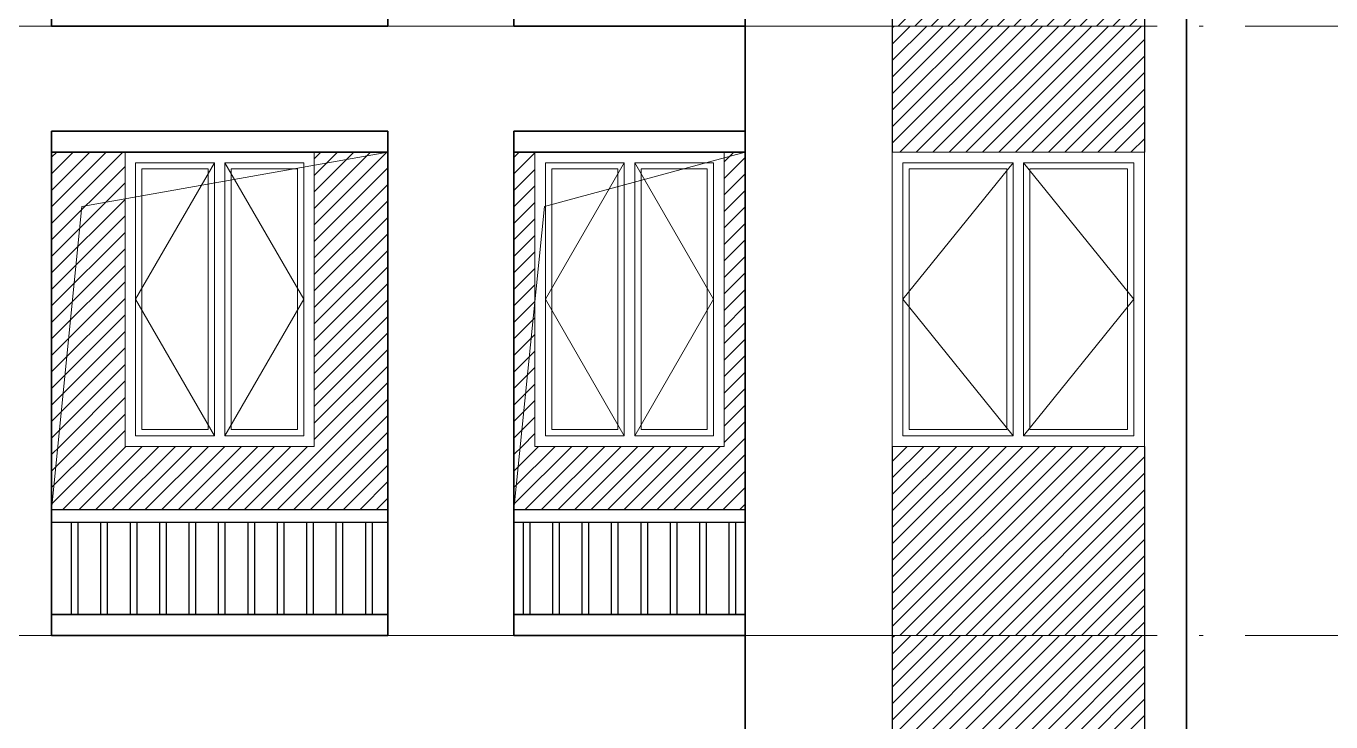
# Model space of a CAD drawing. Extents: x -518115 to 1124316, y -209821 to 1628073.
# Drawn here: x 832595 to 838804, y 42929 to 46240 of the extents above; entities that cross this region are included whole.
import ezdxf

# ---------------------------------------------------------------- set-up
doc = ezdxf.new("R2010")
doc.units = 0
doc.header["$LTSCALE"] = 1000
doc.header["$MEASUREMENT"] = 0
doc.linetypes.add('DOTE', pattern=[2.42, 2, -0.2, 0.02, -0.2])
doc.layers.add('3-剖面填充（细）', color=250, linetype='Continuous')
doc.layers.add('Stair-栏杆', color=142, linetype='Continuous')
for name, color, linetype, lineweight in [('DOTE', 19, 'DOTE', 9), ('WINDOW', 144, 'Continuous', 15), ('立面-中轮廓线', 213, 'Continuous', 35), ('立面-普通轮廓', 7, 'Continuous', 18), ('立面-洞口示意', 152, 'Continuous', 13), ('立面-窗开启线', 250, 'Continuous', 13)]:
    doc.layers.add(name, color=color, linetype=linetype, lineweight=lineweight)
pattern_1 = [(45, (6e-11, -2900), (-39.2886205, 39.2886205), [])]

# ---------------------------------------------------------------- blocks, each defined once
blk = doc.blocks.new('GDGDRTDGRDG')
at = {"layer": '3-剖面填充（细）'}
h = blk.add_hatch(dxfattribs=at)
h.set_pattern_fill('ANSI31', color=256, scale=35)
h.set_pattern_definition([(45, (798.42, -1477), (-39.2886205, 39.2886205), [])])
h.paths.add_polyline_path([(522784.9, 32376), (521584.6, 32376), (521584, 31776), (522784.4, 31776)])
h = blk.add_hatch(dxfattribs=at)
h.set_pattern_fill('ANSI31', color=256, scale=35)
h.set_pattern_definition(pattern_1)
h.paths.add_polyline_path([(517584.4, 30376), (517934.4, 30376), (517934.4, 31776), (517584.4, 31776)])
h = blk.add_hatch(dxfattribs=at)
h.set_pattern_fill('ANSI31', color=256, scale=35)
h.set_pattern_definition(pattern_1)
h.paths.add_polyline_path([(518834.4, 30376), (519184.4, 30376), (519184.4, 31776), (518834.4, 31776)])
h = blk.add_hatch(dxfattribs=at)
h.set_pattern_fill('ANSI31', color=256, scale=35)
h.set_pattern_definition(pattern_1)
h.paths.add_polyline_path([(519784.4, 30376), (519884.4, 30376), (519884.4, 31776), (519784.4, 31776)])
h = blk.add_hatch(dxfattribs=at)
h.set_pattern_fill('ANSI31', color=256, scale=35)
h.set_pattern_definition(pattern_1)
h.paths.add_polyline_path([(520784.4, 30376), (520884.4, 30376), (520884.4, 31776), (520784.4, 31776)])
h = blk.add_hatch(dxfattribs=at)
h.set_pattern_fill('ANSI31', color=256, scale=35)
h.set_pattern_definition(pattern_1)
h.paths.add_polyline_path([(517584.4, 30076), (519184.4, 30076), (519184.4, 30376), (517584.4, 30376)])
h = blk.add_hatch(dxfattribs=at)
h.set_pattern_fill('ANSI31', color=256, scale=35)
h.set_pattern_definition(pattern_1)
h.paths.add_polyline_path([(519784.4, 30076), (520884.4, 30076), (520884.4, 30376), (519784.4, 30376)])
h = blk.add_hatch(dxfattribs=at)
h.set_pattern_fill('ANSI31', color=256, scale=35)
h.set_pattern_definition([(45, (798.42, -3777), (-39.2886205, 39.2886205), [])])
h.paths.add_polyline_path([(521584, 29476), (522784.4, 29476), (522785.2, 30376), (521584.8, 30376)])
for p, q in [((521584.4, 32376), (521584.4, 31776)), ((522784.4, 32376), (522784.4, 31776)), ((521584.4, 30376), (521584.4, 29476)), ((522784.4, 30376), (522784.4, 29476))]:
    blk.add_line(p, q, dxfattribs=at)
blk = doc.blocks.new('A$C318717E3')
at = {"layer": 'WINDOW'}
for points in [[(50, 1350), (425, 1350), (425, 50), (50, 50)], [(850, 1350), (475, 1350), (475, 50), (850, 50)]]:
    blk.add_lwpolyline(points, close=True, dxfattribs=at)
at = {"layer": 'WINDOW', "color": 250}
for points in [[(80, 1320), (395, 1320), (395, 80), (80, 80)], [(820, 1320), (505, 1320), (505, 80), (820, 80)]]:
    blk.add_lwpolyline(points, close=True, dxfattribs=at)
at = {"layer": '立面-普通轮廓'}
blk.add_lwpolyline([(0, 1400), (900, 1400), (900, 0), (0, 0)], close=True, dxfattribs=at)
at = {"layer": '立面-窗开启线', "color": 251, "ltscale": 0.5, "true_color": 0x636466}
for points in [[(425, 1350), (50, 700), (425, 50)], [(475, 1350), (850, 700), (475, 50)]]:
    blk.add_lwpolyline(points, dxfattribs=at)
blk = doc.blocks.new('A$C1B273453')
at = {"layer": 'WINDOW'}
for points in [[(50, 1350), (575, 1350), (575, 50), (50, 50)], [(1150, 1350), (625, 1350), (625, 50), (1150, 50)]]:
    blk.add_lwpolyline(points, close=True, dxfattribs=at)
at = {"layer": 'WINDOW', "color": 250}
for points in [[(80, 1320), (545, 1320), (545, 80), (80, 80)], [(1120, 1320), (655, 1320), (655, 80), (1120, 80)]]:
    blk.add_lwpolyline(points, close=True, dxfattribs=at)
at = {"layer": '立面-普通轮廓'}
blk.add_lwpolyline([(1200, 1400), (0, 1400), (0, 0), (1200, 0)], close=True, dxfattribs=at)
at = {"layer": '立面-窗开启线', "color": 251, "ltscale": 0.5, "true_color": 0x636466}
for points in [[(575, 1350), (50, 700), (575, 50)], [(625, 1350), (1150, 700), (625, 50)]]:
    blk.add_lwpolyline(points, dxfattribs=at)
blk = doc.blocks.new('HFHFHHTHFHF')
at = {"layer": 'Stair-栏杆'}
for p, q in [((517584.4, 32976), (519184.4, 32976)), ((519784.4, 32976), (520884.4, 32976)), ((517584.4, 32916), (519184.4, 32916)), ((519784.4, 32916), (520884.4, 32916))]:
    blk.add_line(p, q, dxfattribs=at)
for points in [[(517679.4, 32476), (517679.4, 32916)], [(517709.4, 32916), (517709.4, 32476)], [(517819.4, 32476), (517819.4, 32916)], [(517849.4, 32916), (517849.4, 32476)], [(517959.4, 32476), (517959.4, 32916)], [(517989.4, 32916), (517989.4, 32476)], [(518099.4, 32476), (518099.4, 32916)], [(518129.4, 32916), (518129.4, 32476)], [(518239.4, 32476), (518239.4, 32916)], [(518269.4, 32916), (518269.4, 32476)], [(518379.4, 32476), (518379.4, 32916)], [(518409.4, 32916), (518409.4, 32476)], [(518519.4, 32476), (518519.4, 32916)], [(518549.4, 32916), (518549.4, 32476)], [(518659.4, 32476), (518659.4, 32916)], [(518689.4, 32916), (518689.4, 32476)], [(518799.4, 32476), (518799.4, 32916)], [(518829.4, 32916), (518829.4, 32476)], [(518939.4, 32476), (518939.4, 32916)], [(518969.4, 32916), (518969.4, 32476)], [(519079.4, 32476), (519079.4, 32916)], [(519109.4, 32916), (519109.4, 32476)], [(519829.4, 32476), (519829.4, 32916)], [(519859.4, 32916), (519859.4, 32476)], [(519969.4, 32476), (519969.4, 32916)], [(519999.4, 32916), (519999.4, 32476)], [(520109.4, 32476), (520109.4, 32916)], [(520139.4, 32916), (520139.4, 32476)], [(520249.4, 32476), (520249.4, 32916)], [(520279.4, 32916), (520279.4, 32476)], [(520389.4, 32476), (520389.4, 32916)], [(520419.4, 32916), (520419.4, 32476)], [(520529.4, 32476), (520529.4, 32916)], [(520559.4, 32916), (520559.4, 32476)], [(520669.4, 32476), (520669.4, 32916)], [(520699.4, 32916), (520699.4, 32476)], [(520809.4, 32476), (520809.4, 32916)], [(520839.4, 32916), (520839.4, 32476)]]:
    blk.add_lwpolyline(points, dxfattribs=at)
at = {"layer": '立面-中轮廓线'}
for p, q in [((520884.4, 35276), (520884.4, 32376)), ((522984.4, 35276), (522984.4, 32376)), ((517584.4, 34776), (517584.4, 32376)), ((519184.4, 34776), (519184.4, 32376)), ((519784.4, 34776), (519784.4, 32376))]:
    blk.add_line(p, q, dxfattribs=at)
for points in [[(517584.4, 34776), (519184.4, 34776)], [(519784.4, 34776), (520884.4, 34776)], [(519184.4, 34676), (517584.4, 34676)], [(520884.4, 34676), (519784.4, 34676)], [(517584.4, 32476), (519184.4, 32476)], [(519784.4, 32476), (520884.4, 32476)], [(519184.4, 32376), (517584.4, 32376)], [(520884.4, 32376), (519784.4, 32376)]]:
    blk.add_lwpolyline(points, dxfattribs=at)
for name, p in [('A$C318717E3', (517934.4, 33276)), ('A$C318717E3', (519884.4, 33276)), ('A$C1B273453', (521584.4, 33276))]:
    blk.add_blockref(name, p)

msp = doc.modelspace()

# ---------------------------------------------------------------- hatches: boundary and pattern name
at = {"layer": '3-剖面填充（细）'}
h = msp.add_hatch(dxfattribs=at)
h.set_pattern_fill('ANSI31', color=256, scale=35)
h.set_pattern_definition([(45, (315930.58, 9487.28), (-39.2886205, 39.2886205), [])])
h.paths.add_polyline_path([(837917.1, 43340.3), (836716.7, 43340.3), (836716.2, 42740.3), (837916.6, 42740.3)])

# ---------------------------------------------------------------- linework, layer by layer
for p, q in [((836716.6, 43340.3), (836716.6, 42740.3)), ((837916.6, 43340.3), (837916.6, 42740.3))]:
    msp.add_line(p, q, dxfattribs=at)
at = {"layer": 'DOTE', "linetype": 'DOTE'}
for p, q in [((879116.6, 46240.3), (826716.6, 46240.3)), ((879116.6, 43340.3), (826716.6, 43340.3))]:
    msp.add_line(p, q, dxfattribs=at)
at = {"layer": '立面-中轮廓线'}
for p, q in [((836016.6, 43340.3), (836016.6, 40740.3)), ((838116.6, 43340.3), (838116.6, 40440.3))]:
    msp.add_line(p, q, dxfattribs=at)
at = {"layer": '立面-洞口示意'}
for points in [[(832716.6, 43940.3), (832861.4, 45381.2), (834316.6, 45640.3)], [(834916.6, 43940.3), (835061.4, 45381.2), (836016.6, 45640.3)]]:
    msp.add_lwpolyline(points, dxfattribs=at)

# ---------------------------------------------------------------- block references
for name, p in [('HFHFHHTHFHF', (315132.2, 13864.3)), ('GDGDRTDGRDG', (315132.2, 16764.3)), ('HFHFHHTHFHF', (315132.2, 10964.3)), ('GDGDRTDGRDG', (315132.2, 13864.3))]:
    msp.add_blockref(name, p)

doc.saveas('drawing.dxf')
